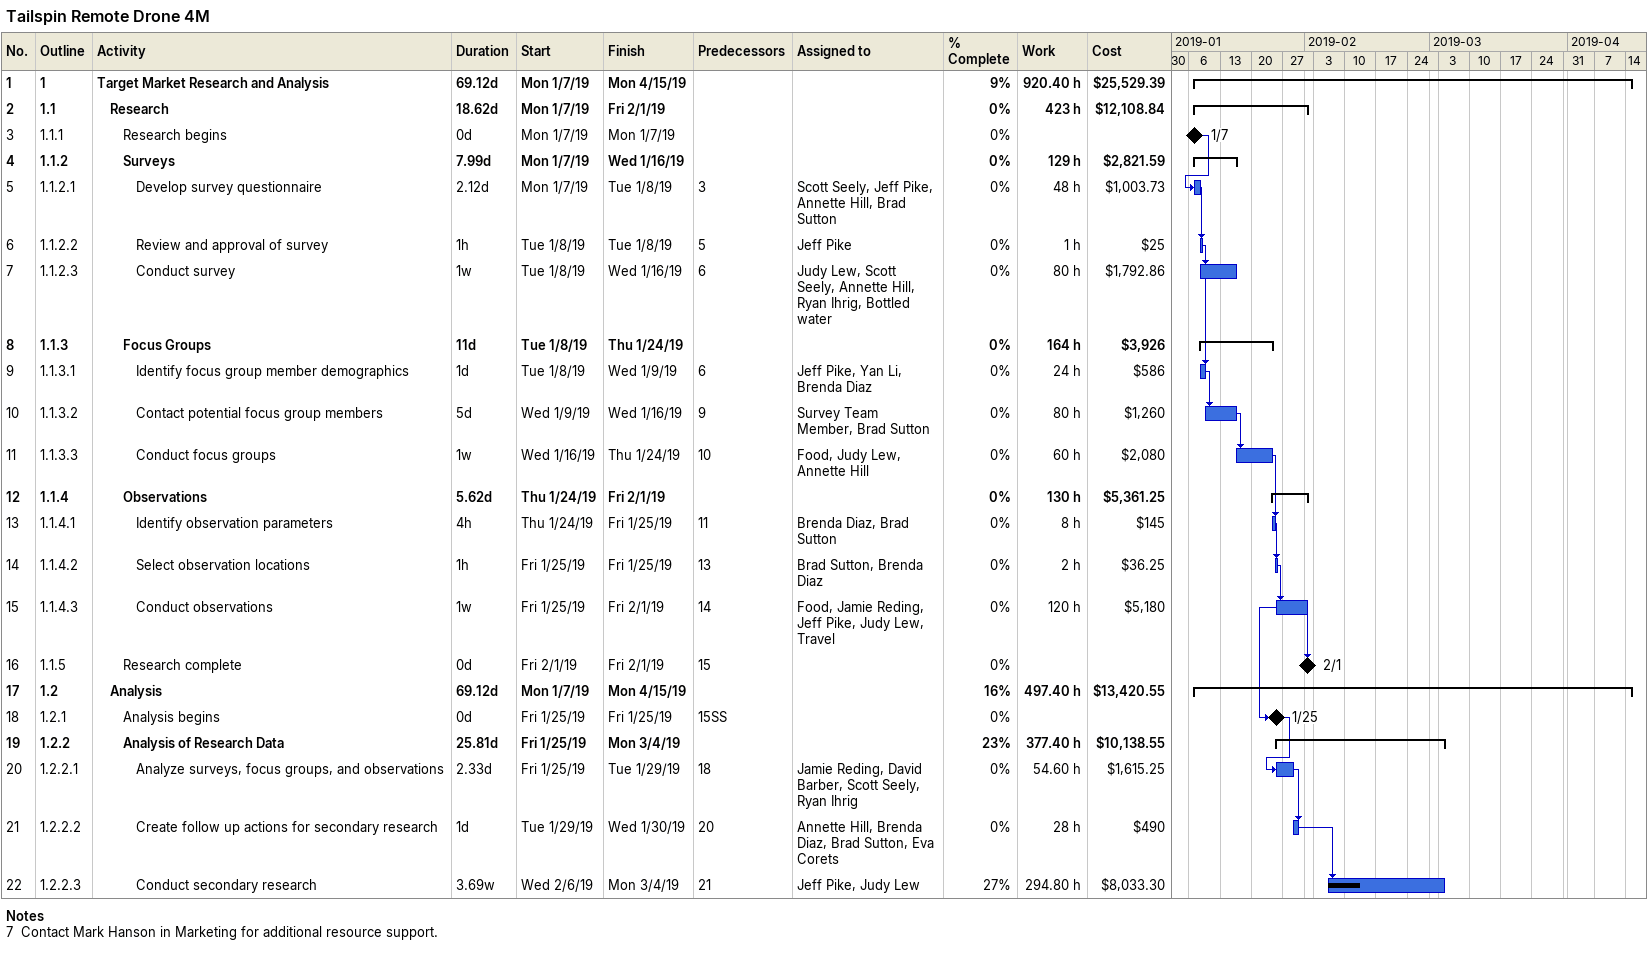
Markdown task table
Tailspin Remote Drone 4M

| ID | WBS | Task | Duration | Start | Finish | Predecessors | Resources | % complete | Work (h) | Cost ($) |
|---|---|---|---|---|---|---|---|---|---|---|
| 1 | 1 | **Target Market Research and Analysis** | 69.12d | 2019-01-07 | 2019-04-15 |  |  | 9 | 920.40 | 25529.39 |
| 2 | 1.1 | **Research** | 18.62d | 2019-01-07 | 2019-02-01 |  |  | 0 | 423 | 12108.84 |
| 3 | 1.1.1 | Research begins | 0d | 2019-01-07 | 2019-01-07 |  |  | 0 |  |  |
| 4 | 1.1.2 | **Surveys** | 7.99d | 2019-01-07 | 2019-01-16 |  |  | 0 | 129 | 2821.59 |
| 5 | 1.1.2.1 | Develop survey questionnaire | 2.12d | 2019-01-07 | 2019-01-08 | 3 | Scott Seely, Jeff Pike, Annette Hill, Brad Sutton | 0 | 48 | 1003.73 |
| 6 | 1.1.2.2 | Review and approval of survey | 1h | 2019-01-08 | 2019-01-08 | 5 | Jeff Pike | 0 | 1 | 25 |
| 7 | 1.1.2.3 | Conduct survey | 1w | 2019-01-08 | 2019-01-16 | 6 | Judy Lew, Scott Seely, Annette Hill, Ryan Ihrig, Bottled water | 0 | 80 | 1792.86 |
| 8 | 1.1.3 | **Focus Groups** | 11d | 2019-01-08 | 2019-01-24 |  |  | 0 | 164 | 3926 |
| 9 | 1.1.3.1 | Identify focus group member demographics | 1d | 2019-01-08 | 2019-01-09 | 6 | Jeff Pike, Yan Li, Brenda Diaz | 0 | 24 | 586 |
| 10 | 1.1.3.2 | Contact potential focus group members | 5d | 2019-01-09 | 2019-01-16 | 9 | Survey Team Member, Brad Sutton | 0 | 80 | 1260 |
| 11 | 1.1.3.3 | Conduct focus groups | 1w | 2019-01-16 | 2019-01-24 | 10 | Food, Judy Lew, Annette Hill | 0 | 60 | 2080 |
| 12 | 1.1.4 | **Observations** | 5.62d | 2019-01-24 | 2019-02-01 |  |  | 0 | 130 | 5361.25 |
| 13 | 1.1.4.1 | Identify observation parameters | 4h | 2019-01-24 | 2019-01-25 | 11 | Brenda Diaz, Brad Sutton | 0 | 8 | 145 |
| 14 | 1.1.4.2 | Select observation locations | 1h | 2019-01-25 | 2019-01-25 | 13 | Brad Sutton, Brenda Diaz | 0 | 2 | 36.25 |
| 15 | 1.1.4.3 | Conduct observations | 1w | 2019-01-25 | 2019-02-01 | 14 | Food, Jamie Reding, Jeff Pike, Judy Lew, Travel | 0 | 120 | 5180 |
| 16 | 1.1.5 | Research complete | 0d | 2019-02-01 | 2019-02-01 | 15 |  | 0 |  |  |
| 17 | 1.2 | **Analysis** | 69.12d | 2019-01-07 | 2019-04-15 |  |  | 16 | 497.40 | 13420.55 |
| 18 | 1.2.1 | Analysis begins | 0d | 2019-01-25 | 2019-01-25 | 15SS |  | 0 |  |  |
| 19 | 1.2.2 | **Analysis of Research Data** | 25.81d | 2019-01-25 | 2019-03-04 |  |  | 23 | 377.40 | 10138.55 |
| 20 | 1.2.2.1 | Analyze surveys, focus groups, and observations | 2.33d | 2019-01-25 | 2019-01-29 | 18 | Jamie Reding, David Barber, Scott Seely, Ryan Ihrig | 0 | 54.60 | 1615.25 |
| 21 | 1.2.2.2 | Create follow up actions for secondary research | 1d | 2019-01-29 | 2019-01-30 | 20 | Annette Hill, Brenda Diaz, Brad Sutton, Eva Corets | 0 | 28 | 490 |
| 22 | 1.2.2.3 | Conduct secondary research | 3.69w | 2019-02-06 | 2019-03-04 | 21 | Jeff Pike, Judy Lew | 27 | 294.80 | 8033.30 |

Notes
- 7: Contact Mark Hanson in Marketing for additional resource support.
